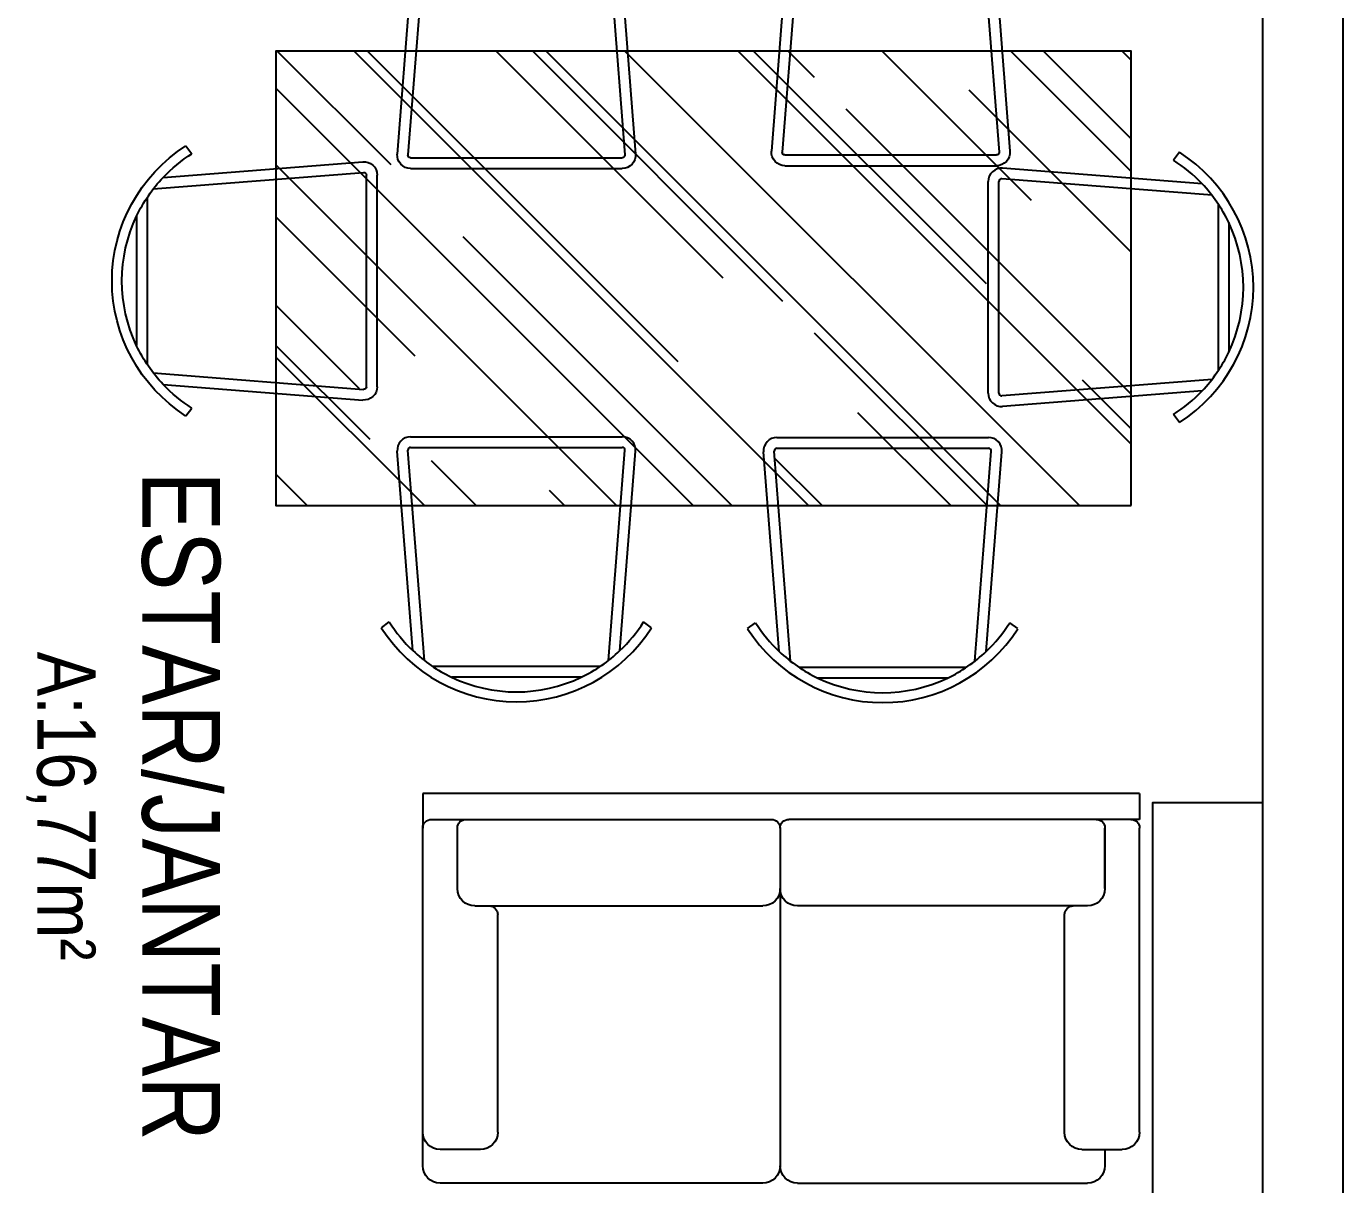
# Model space of a CAD drawing. Header units: millimetres. Extents: x 2993 to 6523, y 1057 to 2221.
# Drawn here: x 3020.079 to 3025.003, y 1144.722 to 1149.055 of the extents above; entities that cross this region are included whole.
import ezdxf
from ezdxf.enums import TextEntityAlignment as Align

# ---------------------------------------------------------------- set-up
doc = ezdxf.new("R2010")
doc.units = ezdxf.units.MM
doc.layers.add('AR-MOB', color=252, linetype='Continuous')
doc.layers.add('E-txt-g', color=3, linetype='Continuous')
doc.layers.add('E-Txt-W', color=7, linetype='Continuous', lineweight=20)
doc.styles.add('F2', font='ARIALN.TTF')
doc.styles.add('REG60', font='romans.shx', dxfattribs={"width": 0.8, "height": 0.15})
doc.styles.add('REG80', font='romans.shx', dxfattribs={"width": 0.8, "height": 0.2})

# ---------------------------------------------------------------- blocks, each defined once
blk = doc.blocks.new('A$C7AFB675E')
at = {"color": 8}
for p, q in [((3.5035, 3.7432), (3.5035, 3.6832)), ((3.5035, 3.7432), (5.1585, 3.7432)), ((5.1585, 3.7432), (5.1585, 3.6632)), ((3.5035, 3.6832), (3.5635, 3.6832)), ((3.5235, 3.6832), (3.6035, 3.6832)), ((3.6035, 3.6832), (4.3135, 3.6832)), ((5.0585, 3.6832), (4.3535, 3.6832)), ((5.1385, 3.6832), (5.0585, 3.6832)), ((3.5035, 2.9606), (3.5035, 3.6632)), ((3.5835, 3.5232), (3.5835, 3.6632)), ((3.5835, 3.6632), (3.5835, 3.5232)), ((4.3335, 3.6632), (4.3335, 3.5232)), ((4.3335, 3.6632), (4.3335, 3.5232)), ((5.0785, 3.5232), (5.0785, 3.6632)), ((5.1585, 2.8832), (5.1585, 3.6632)), ((4.3335, 3.5232), (4.3335, 2.8832)), ((4.3335, 3.5232), (4.3335, 2.8832)), ((3.6235, 3.4832), (4.2935, 3.4832)), ((5.0385, 3.4832), (4.3735, 3.4832)), ((3.6765, 2.9606), (3.6765, 3.4632)), ((4.9855, 2.9606), (4.9855, 3.4632)), ((3.6365, 2.9206), (3.5435, 2.9206)), ((3.5835, 2.9206), (3.5835, 2.8832)), ((3.5835, 2.9206), (3.5835, 2.8832)), ((5.0255, 2.9206), (5.1185, 2.9206)), ((4.2935, 2.8432), (3.6235, 2.8432)), ((4.3735, 2.8432), (4.9185, 2.8432)), ((4.9185, 2.8432), (5.1185, 2.8432))]:
    blk.add_line(p, q, dxfattribs=at)
for centre, radius, start, end in [((3.5235, 3.6632), 0.02, 90, 180), ((3.6035, 3.6632), 0.02, 90, 180), ((3.6035, 3.6632), 0.02, 90, 180), ((4.3135, 3.6632), 0.02, 0, 90), ((4.3535, 3.6632), 0.02, 90, 180), ((5.0585, 3.6632), 0.02, 0, 90), ((5.1385, 3.6632), 0.02, 0, 90), ((3.6235, 3.5232), 0.04, 180, 270), ((3.6235, 3.5232), 0.04, 180, 270), ((4.2935, 3.5232), 0.04, 270, 0), ((4.3735, 3.5232), 0.04, 180, 270), ((5.0385, 3.5232), 0.04, 270, 0), ((3.6565, 3.4632), 0.02, 0, 90), ((5.0055, 3.4632), 0.02, 90, 180), ((3.5435, 2.9606), 0.04, 180, 270), ((3.6365, 2.9606), 0.04, 270, 0), ((5.0255, 2.9606), 0.04, 180, 270), ((5.1185, 2.9606), 0.04, 270, 0), ((3.6235, 2.8832), 0.04, 180, 270), ((4.2935, 2.8832), 0.04, 270, 0), ((4.3735, 2.8832), 0.04, 180, 270), ((5.1185, 2.8832), 0.04, 270, 0)]:
    blk.add_arc(centre, radius, start, end, dxfattribs=at)
blk = doc.blocks.new('cadeira3')
at = {"color": 8}
for p, q in [((339.39, -198.51), (363.62, -198.51)), ((334.29, -201.65), (331.21, -240.97)), ((335.87, -200.51), (367.14, -200.51)), ((368.73, -201.65), (371.8, -240.97)), ((332.14, -203.49), (329.22, -240.82)), ((370.88, -203.49), (373.8, -240.82)), ((326.24, -207.76), (327.72, -208.87)), ((376.77, -207.76), (375.3, -208.87)), ((371.3, -241.51), (331.71, -241.51)), ((371.3, -243.51), (331.71, -243.51))]:
    blk.add_line(p, q, dxfattribs=at)
for centre, radius, start, end in [((351.51, -223.91), 29.99, 32.591, 147.409), ((351.51, -223.93), 28.15, 64.5065, 115.4935), ((351.51, -223.93), 28.15, 115.4935, 133.4739), ((351.51, -223.93), 28.15, 46.5261, 64.5065), ((351.51, -223.93), 28.15, 133.4739, 147.6689), ((351.51, -223.93), 28.15, 32.3311, 46.5261), ((331.71, -241.01), 2.5, 175.5276, 270), ((331.71, -241.01), 0.5, 175.5276, 270), ((371.3, -241.01), 2.5, 270, 4.4724), ((371.3, -241.01), 0.5, 270, 4.4724)]:
    blk.add_arc(centre, radius, start, end, dxfattribs=at)
blk = doc.blocks.new('TXT-AMB75')
at = {"layer": 'E-txt-g', "style": 'REG80', "width": 0.8, "flags": 8}
blk.add_attdef('TXT', text='', height=0.2, dxfattribs=at).set_placement((0.0055, 0.2964), align=Align.CENTER)
at = {"layer": 'E-Txt-W', "style": 'REG60', "width": 0.8, "flags": 8}
blk.add_attdef('TXT', text='', height=0.15, dxfattribs=at).set_placement((0.0055, 0.0271), align=Align.CENTER)

msp = doc.modelspace()

# ---------------------------------------------------------------- hatches: boundary and pattern name
at = {"layer": 'AR-MOB', "linetype": 'Continuous'}
h = msp.add_hatch(dxfattribs=at)
h.set_pattern_fill('AR-RROOF', color=256, scale=0.02, angle=-45, style=0)
h.set_pattern_definition([(315, (1250.39774, 10974.0793), (1.149472783, -0.431052294), [7.62, -1.016, 2.54, -0.508]), (315, (1251.0551, 10973.7812), (0.11853938, 0.83695987), [1.524, -0.16764, 3.048, -0.381]), (315, (1250.88268, 10974.20504), (2.108564137, -1.627222409), [4.064, -0.7112, 2.032, -0.508])])
h.paths.add_polyline_path([(3024.2119, 1147.2624), (3024.2119, 1148.9624), (3021.0119, 1148.9624), (3021.0119, 1147.2624)])

# ---------------------------------------------------------------- linework, layer by layer
for p, q in [((3025.0026, 1174.1229), (3025.0026, 1124.1229)), ((3025.0026, 1173.8229), (3025.0026, 1124.4229)), ((3024.7026, 1158.8229), (3024.7026, 1138.6229)), ((3024.7026, 1158.8229), (3024.7026, 1138.6229))]:
    msp.add_line(p, q, dxfattribs=at)
at = {"layer": 'AR-MOB'}
for points in [[(3024.2119, 1147.2624), (3024.2119, 1148.9624), (3021.0119, 1148.9624), (3021.0119, 1147.2624)], [(3024.7026, 1146.1511), (3024.7026, 1140.7725), (3024.2924, 1140.7725), (3024.2924, 1146.1511)]]:
    msp.add_lwpolyline(points, close=True, dxfattribs=at)

# ---------------------------------------------------------------- block references
at = {"layer": 'AR-MOB', "xscale": -0.02000000000043656, "yscale": 0.01999999999998181, "zscale": 0.02}
for p in [(3028.942, 1153.3938), (3030.342, 1153.4042)]:
    msp.add_blockref('cadeira3', p, dxfattribs=at)
at = {"layer": 'AR-MOB', "yscale": 0.01999999999998181, "zscale": 0.02}
for p, xscale, rotation in [((3016.5206, 1155.1331), -0.02000000000043656, 90), ((3028.5468, 1155.109), 0.02000000000043656, 270), ((3028.942, 1142.6498), 0.02000000000043656, 180), ((3030.3121, 1142.6468), 0.02000000000043656, 180)]:
    msp.add_blockref('cadeira3', p, dxfattribs=dict(at, xscale=xscale, rotation=rotation))
at = {"layer": 'AR-MOB'}
ref = msp.add_blockref('TXT-AMB75', (3020.0797, 1146.1462), dxfattribs=dict(at, xscale=1.458, yscale=1.458, zscale=1.458, rotation=270))
ref.add_attrib('TXT', 'ESTAR/JANTAR', dxfattribs={"layer": 'E-txt-g', "color": 2, "height": 0.2916, "rotation": 270, "style": 'F2'}).set_placement((3020.5119, 1146.1382), align=Align.CENTER)
ref.add_attrib('TXT', 'A:16,77m²', dxfattribs={"layer": 'E-Txt-W', "height": 0.2187, "rotation": 270, "style": 'F2'}).set_placement((3020.1192, 1146.1382), align=Align.CENTER)
at = {"layer": 'AR-MOB', "ltscale": 0.35, "xscale": -1.62, "yscale": 1.62, "zscale": 1.62}
msp.add_blockref('A$C7AFB675E', (3029.9184, 1140.1218, 1.62), dxfattribs=at)

doc.saveas('drawing.dxf')
